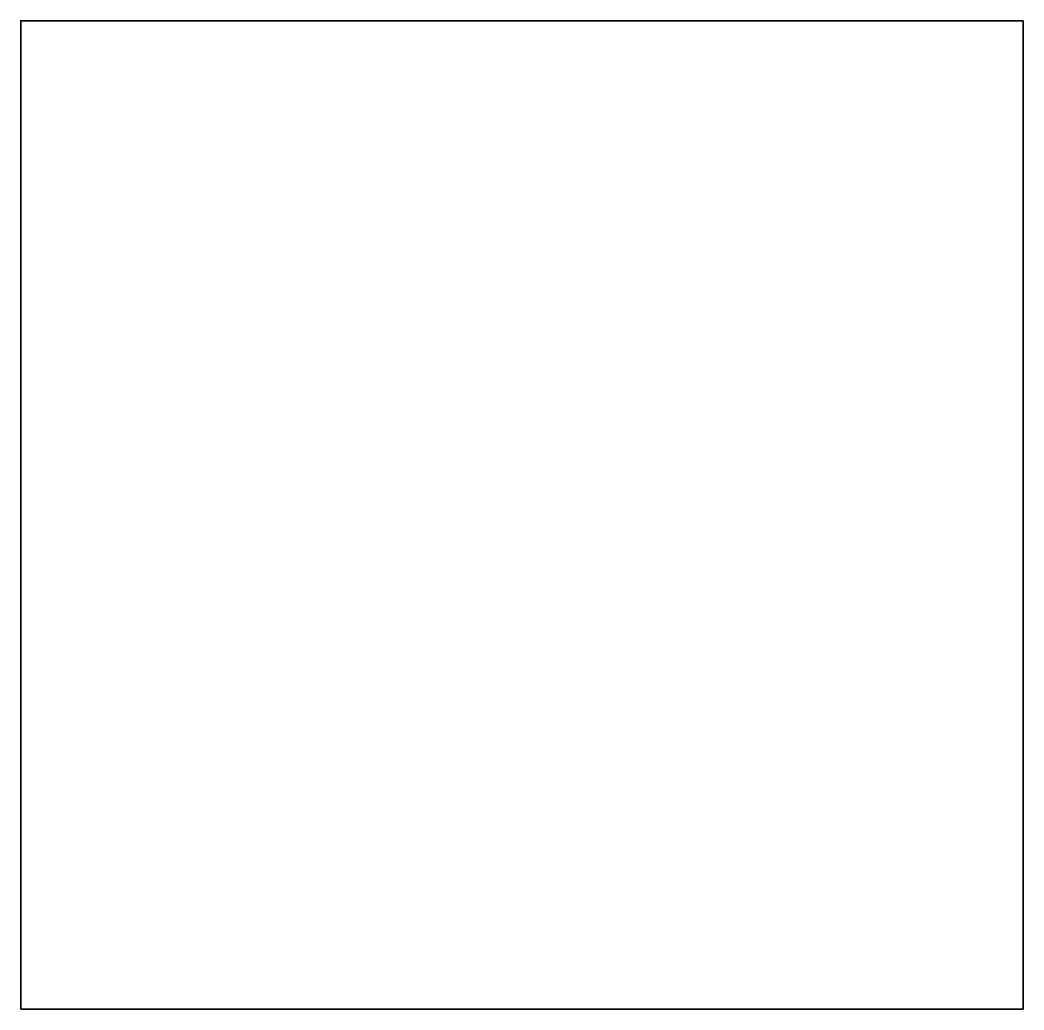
# Model space of a CAD drawing. Extents: x 40 to 176, y 40 to 174.
import ezdxf

# ---------------------------------------------------------------- set-up
doc = ezdxf.new("R2010")
doc.units = 0
doc.layers.add('108831-1ROU_GBR', color=1, linetype='CONTINUOUS')

msp = doc.modelspace()

# ---------------------------------------------------------------- linework, layer by layer
at = {"layer": '108831-1ROU_GBR', "const_width": 0.2}
for points in [[(40.259, 40.3098), (40.259, 174.2948), (176.149, 174.2948)], [(176.149, 40.3098), (176.149, 174.2948)], [(40.259, 40.3098), (176.149, 40.3098)]]:
    msp.add_lwpolyline(points, dxfattribs=at)

doc.saveas('drawing.dxf')
